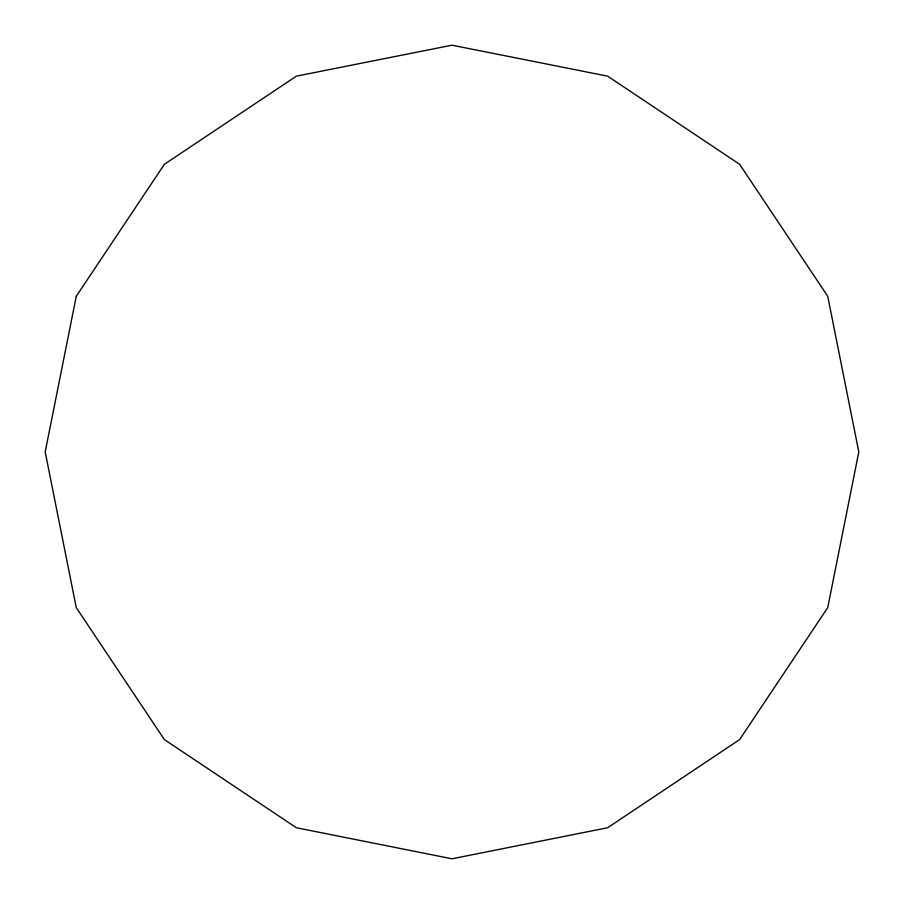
<?xml version="1.0" encoding="UTF-8"?>
<svg xmlns="http://www.w3.org/2000/svg" width="904" height="904" viewBox="0 0 904 904"><rect width="100%" height="100%" fill="white"/><g stroke="black" fill="none" stroke-linecap="round" stroke-linejoin="round"><path stroke-width="1.36" d="M76.264 296.252L45.2 451.943L76.264 607.635L164.381 739.596L296.331 827.725L452 858.8L607.669 827.725L739.619 739.596L827.736 607.635L858.8 451.943L827.736 296.252L739.619 164.291L607.669 76.162L452 45.2L296.331 76.162L164.381 164.291L76.264 296.252"/></g></svg>
